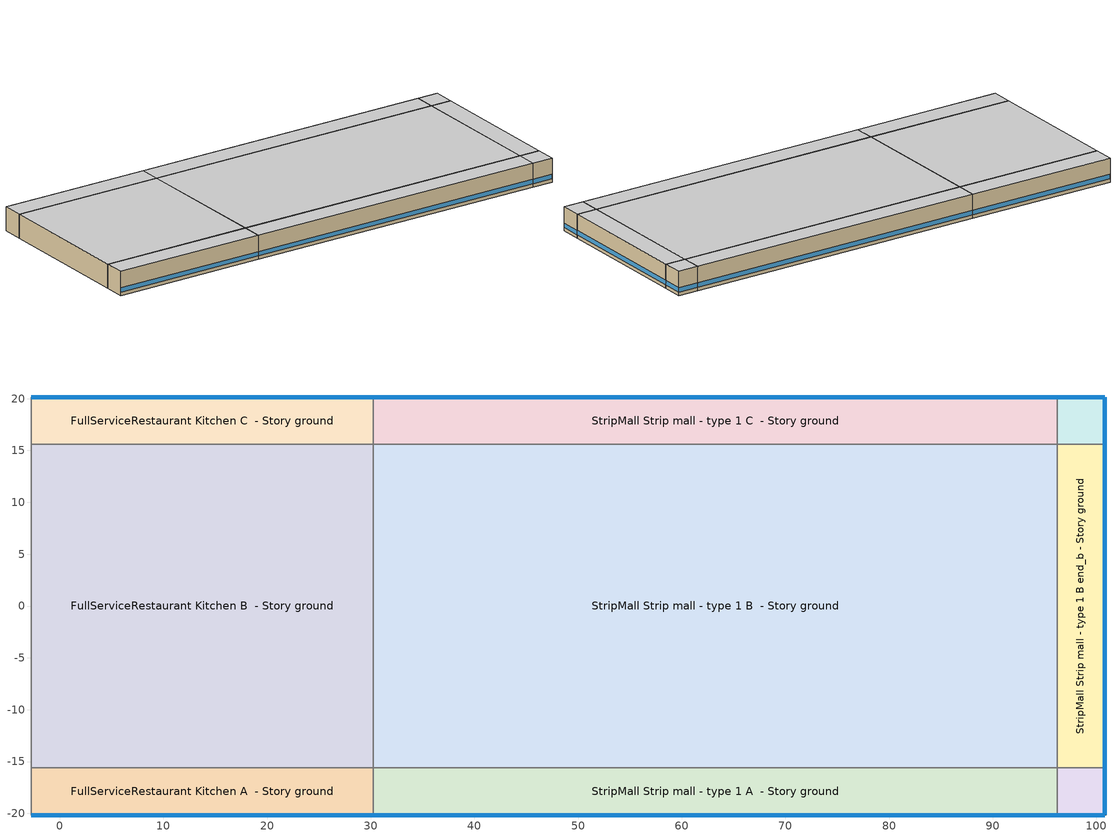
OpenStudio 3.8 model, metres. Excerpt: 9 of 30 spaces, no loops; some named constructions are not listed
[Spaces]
FullServiceRestaurant Kitchen A  - Story ground
 floor ground (Foundation F 1.26W/m*K Perim 33.0m Area 150.87m2): -2.76,-20.16 -2.76,-15.59 30.24,-15.59 30.24,-20.16 z0
 wall outside: -2.76,-20.16 30.24,-20.16 z0:5.18
 wall to FullServiceRestaurant Dining A  - Story ground: -2.76,-15.59 -2.76,-20.16 z0:5.18
 wall to FullServiceRestaurant Kitchen B  - Story ground: 30.24,-15.59 -2.76,-15.59 z0:5.18
 wall to StripMall Strip mall - type 1 A  - Story ground: 30.24,-20.16 30.24,-15.59 z0:5.18
 window: -2.73,-20.16 30.22,-20.16 z0.76:1.7
 ceiling adiabatic (Typical Interior Ceiling): 30.24,-20.16 30.24,-15.59 -2.76,-15.59 -2.76,-20.16 z5.18
FullServiceRestaurant Kitchen B  - Story ground
 floor ground (Foundation F 1.26W/m*K Perim 0.0m Area 1028.82m2): -2.76,-15.59 -2.76,15.59 30.24,15.59 30.24,-15.59 z0
 wall to FullServiceRestaurant Dining B  - Story ground: -2.76,15.59 -2.76,-15.59 z0:5.18
 wall to FullServiceRestaurant Kitchen C  - Story ground: 30.24,15.59 -2.76,15.59 z0:5.18
 wall to StripMall Strip mall - type 1 B  - Story ground: 30.24,-15.59 30.24,15.59 z0:5.18
 ceiling adiabatic (Typical Interior Ceiling): 30.24,-15.59 30.24,15.59 -2.76,15.59 -2.76,-15.59 z5.18
FullServiceRestaurant Kitchen C  - Story ground
 floor ground (Foundation F 1.26W/m*K Perim 33.0m Area 150.87m2): -2.76,15.59 -2.76,20.16 30.24,20.16 30.24,15.59 z0
 wall outside: 30.24,20.16 -2.76,20.16 z0:5.18
 wall to FullServiceRestaurant Dining C  - Story ground: -2.76,20.16 -2.76,15.59 z0:5.18
 wall to StripMall Strip mall - type 1 C  - Story ground: 30.24,15.59 30.24,20.16 z0:5.18
 window: 30.22,20.16 -2.73,20.16 z0.76:1.7
 ceiling adiabatic (Typical Interior Ceiling): 30.24,15.59 30.24,20.16 -2.76,20.16 -2.76,15.59 z5.18
StripMall Strip mall - type 1 A  - Story ground
 floor ground (Foundation F 1.26W/m*K Perim 65.99m Area 301.71m2): 30.24,-20.16 30.24,-15.59 96.23,-15.59 96.23,-20.16 z0
 wall outside: 30.24,-20.16 96.23,-20.16 z0:5.18
 wall to StripMall Strip mall - type 1 B  - Story ground: 96.23,-15.59 30.24,-15.59 z0:5.18
 wall to StripMall Strip mall - type 1 A end_b - Story ground: 96.23,-20.16 96.23,-15.59 z0:5.18
 window: 30.27,-20.16 96.21,-20.16 z0.76:1.7
 ceiling adiabatic (Typical Interior Ceiling): 96.23,-20.16 96.23,-15.59 30.24,-15.59 30.24,-20.16 z5.18
StripMall Strip mall - type 1 B  - Story ground
 floor ground (Foundation F 1.26W/m*K Perim 0.0m Area 2057.39m2): 30.24,-15.59 30.24,15.59 96.23,15.59 96.23,-15.59 z0
 wall to StripMall Strip mall - type 1 C  - Story ground: 96.23,15.59 30.24,15.59 z0:5.18
 wall to StripMall Strip mall - type 1 B end_b - Story ground: 96.23,-15.59 96.23,15.59 z0:5.18
 ceiling adiabatic (Typical Interior Ceiling): 96.23,-15.59 96.23,15.59 30.24,15.59 30.24,-15.59 z5.18
StripMall Strip mall - type 1 C  - Story ground
 floor ground (Foundation F 1.26W/m*K Perim 65.99m Area 301.71m2): 30.24,15.59 30.24,20.16 96.23,20.16 96.23,15.59 z0
 wall outside: 96.23,20.16 30.24,20.16 z0:5.18
 wall to StripMall Strip mall - type 1 C end_b - Story ground: 96.23,15.59 96.23,20.16 z0:5.18
 window: 96.21,20.16 30.27,20.16 z0.76:1.7
 ceiling adiabatic (Typical Interior Ceiling): 96.23,15.59 96.23,20.16 30.24,20.16 30.24,15.59 z5.18
StripMall Strip mall - type 1 A end_b - Story ground
 floor ground (Foundation F 1.26W/m*K Perim 9.14m Area 20.9m2): 96.23,-20.16 96.23,-15.59 100.8,-15.59 100.8,-20.16 z0
 wall outside: 96.23,-20.16 100.8,-20.16 100.8,-15.59 z0:5.18
 wall to StripMall Strip mall - type 1 B end_b - Story ground: 100.8,-15.59 96.23,-15.59 z0:5.18
 window: 96.26,-20.16 100.78,-20.16 / 100.8,-20.14 100.8,-15.61 z0.76:1.71
 ceiling adiabatic (Typical Interior Ceiling): 100.8,-20.16 100.8,-15.59 96.23,-15.59 96.23,-20.16 z5.18
StripMall Strip mall - type 1 B end_b - Story ground
 floor ground (Foundation F 1.26W/m*K Perim 31.18m Area 142.54m2): 96.23,-15.59 96.23,15.59 100.8,15.59 100.8,-15.59 z0
 wall outside: 100.8,-15.59 100.8,15.59 z0:5.18
 wall to StripMall Strip mall - type 1 C end_b - Story ground: 100.8,15.59 96.23,15.59 z0:5.18
 window: 100.8,-15.56 100.8,15.56 z0.76:1.7
 ceiling adiabatic (Typical Interior Ceiling): 100.8,-15.59 100.8,15.59 96.23,15.59 96.23,-15.59 z5.18
StripMall Strip mall - type 1 C end_b - Story ground
 floor ground (Foundation F 1.26W/m*K Perim 9.14m Area 20.9m2): 96.23,15.59 96.23,20.16 100.8,20.16 100.8,15.59 z0
 wall outside: 100.8,15.59 100.8,20.16 96.23,20.16 z0:5.18
 window: 100.78,20.16 96.26,20.16 / 100.8,15.61 100.8,20.14 z0.76:1.71
 ceiling adiabatic (Typical Interior Ceiling): 100.8,15.59 100.8,20.16 96.23,20.16 96.23,15.59 z5.18
[Schedule:Ruleset]
Name | Default Day Schedule | Summer Design Day Schedule | Winter Design Day Schedule
FullServiceRestaurant Gas Equip | FullServiceRestaurant Gas Equip Default | FullServiceRestaurant Gas Equip Summer Design Day | FullServiceRestaurant Gas Equip Winter Design Day
FullServiceRestaurant HtgSetp Kitchen | FullServiceRestaurant HtgSetp Kitchen Default | Schedule Day 197 | Schedule Day 198
FullServiceRestaurant ClgSetp Kitchen | FullServiceRestaurant ClgSetp Kitchen Default | Schedule Day 191 | Schedule Day 192
FoodService_Restaurant BLDG_LIGHT_EndUseData BPR Adjusted | FoodService_Restaurant BLDG_LIGHT_EndUseData Default 3 | FoodService_Restaurant BLDG_LIGHT_EndUseData Summer Design Day 1 | FoodService_Restaurant BLDG_LIGHT_EndUseData Winter Design Day 1
FoodService_Restaurant BLDG_EQUIP_EndUseData BPR Adjusted | FoodService_Restaurant BLDG_EQUIP_EndUseData Default 1 | FoodService_Restaurant BLDG_EQUIP_EndUseData Summer Design Day 1 | FoodService_Restaurant BLDG_EQUIP_EndUseData Winter Design Day 1
[Schedule:Day]
Clothing Schedule Summer Clothes: 24, 0, 0.5
FullServiceRestaurant Bldg Occ Sat Day: No, 7, 30, 0, 7, 45, 0.0125, 8, 0, 0.025, 8, 15, 0.0375, 8, 30, 0.05, 8, 45, 0.1625, 9, 0, 0.275, 9, 15, 0.3875, 9, 30, 0.5, 10, 30, 0.5, 10, 45, 0.475, 11, 0, 0.45, 11, 15, 0.425, 11, 30, 0.4, 11, 45, 0.333333, 12, 0, 0.266667, 12, 15, 0.2, 12, 30, 0.333333, 12, 45, 0.316667, 13, 0, 0.3, 15, 0, 0.3, 15, 15, 0.4, 15, 30, 0.5, 15, 45, 0.6, 16, 0, 0.7, 16, 15, 0.766667, 16, 30, 0.833333, 16, 45, 0.9, 17, 0, 0.25, 17, 15, 0.15, 17, 30, 0.05, 17, 45, 0.0375, 18, 0, 0.025, 18, 15, 0.0125, 18, 30, 0, 24, 0, 0
FullServiceRestaurant Bldg Occ Sun Day: No, 7, 30, 0, 7, 45, 0.0125, 8, 0, 0.025, 8, 15, 0.0375, 8, 30, 0.05, 8, 45, 0.1625, 9, 0, 0.275, 9, 15, 0.3875, 9, 30, 0.5, 10, 0, 0.5, 10, 15, 0.475, 10, 30, 0.45, 10, 45, 0.425, 11, 0, 0.4, 11, 15, 0.375, 11, 30, 0.35, 11, 45, 0.325, 12, 0, 0.3, 12, 15, 0.2, 12, 30, 0.4, 12, 45, 0.3, 13, 0, 0.2, 13, 15, 0.2125, 13, 30, 0.225, 13, 45, 0.2375, 14, 0, 0.25, 14, 15, 0.275, 14, 30, 0.3, 14, 45, 0.325, 15, 0, 0.35, 15, 15, 0.4, 15, 30, 0.45, 15, 45, 0.5, 16, 0, 0.55, 16, 15, 0.583333, 16, 30, 0.616667, 16, 45, 0.65, 17, 0, 0.15, 17, 15, 0.1, 17, 30, 0.05, 17, 45, 0.0375, 18, 0, 0.025, 18, 15, 0.0125, 18, 30, 0, 24, 0, 0
FoodService_Restaurant BLDG_EQUIP_EndUseData Fri Day: No, 0, 15, 0.0649738, 0, 30, 0.0661016, 0, 45, 0.0672295, 1, 0, 0.0683573, 1, 15, 0.0694851, 1, 30, 0.0706129, 1, 45, 0.0717407, 2, 0, 0.0728686, 2, 15, 0.0739964, 2, 30, 0.0751242, 2, 45, 0.076252, 3, 0, 0.0773798, 3, 15, 0.0785077, 3, 30, 0.0796355, 3, 45, 0.0807633, 4, 0, 0.0818911, 4, 15, 0.0830189, 4, 30, 0.0841468, 4, 45, 0.0852746, 5, 0, 0.0864024, 5, 15, 0.0875302, 5, 30, 0.088658, 5, 45, 0.0897859, 6, 0, 0.0909137, 6, 15, 0.0920415, 6, 30, 0.0931693, 6, 45, 0.0942971, 7, 0, 0.114549, 7, 15, 0.134801, 7, 30, 0.155053, 7, 45, 0.175304, 8, 0, 0.180923, 8, 15, 0.186541, 8, 30, 0.192159, 8, 45, 0.197778, 9, 0, 0.202366, 9, 15, 0.206954, 9, 30, 0.211542, 9, 45, 0.216129, 10, 0, 0.23287, 10, 15, 0.24961, 10, 30, 0.26635, 10, 45, 0.283091, 11, 0, 0.315294, 11, 15, 0.347498, 11, 30, 0.379702, 11, 45, 0.411906, 12, 0, 0.433923, 12, 15, 0.45594, 12, 30, 0.477957, 12, 45, 0.499974, 13, 0, 0.517651, 13, 15, 0.535328, 13, 30, 0.553005, 13, 45, 0.581232, 14, 0, 0.574848, 14, 15, 0.568464, 14, 30, 0.566503, 14, 45, 0.564542, 15, 0, 0.56258, 15, 15, 0.560619, 15, 30, 0.560038, 15, 45, 0.559456, 16, 0, 0.558874, 16, 15, 0.558293, 16, 30, 0.564237, 16, 45, 0.570181, 17, 0, 0.576125, 17, 15, 0.582069, 17, 30, 0.581453, 17, 45, 0.580837, 18, 0, 0.58022, 18, 15, 0.445729, 18, 30, 0.417693, 18, 45, 0.389657, 19, 0, 0.353768, 19, 15, 0.317879, 19, 30, 0.28199, 19, 45, 0.246101, 20, 0, 0.204215, 20, 15, 0.162329, 20, 30, 0.120444, 20, 45, 0.0785579, 21, 0, 0.074548, 21, 15, 0.0705381, 21, 30, 0.0665282, 21, 45, 0.0625182, 22, 0, 0.0614404, 22, 15, 0.0603626, 22, 30, 0.0592847, 22, 45, 0.0582069, 23, 0, 0.0593347, 23, 15, 0.0604625, 23, 30, 0.0615904, 23, 45, 0.0627182, 24, 0, 0.063846
FoodService_Restaurant BLDG_EQUIP_EndUseData Sat Day: No, 0, 15, 0.0681571, 0, 30, 0.068863, 0, 45, 0.0695688, 1, 0, 0.0702746, 1, 15, 0.0709804, 1, 30, 0.0716862, 1, 45, 0.072392, 2, 0, 0.0730979, 2, 15, 0.0738037, 2, 30, 0.0745095, 2, 45, 0.0752153, 3, 0, 0.0759211, 3, 15, 0.076627, 3, 30, 0.0773328, 3, 45, 0.0780386, 4, 0, 0.0787444, 4, 15, 0.0794502, 4, 30, 0.080156, 4, 45, 0.0808619, 5, 0, 0.0815677, 5, 15, 0.0822735, 5, 30, 0.0829793, 5, 45, 0.102896, 6, 0, 0.122812, 6, 15, 0.142729, 6, 30, 0.162645, 6, 45, 0.168328, 7, 0, 0.174011, 7, 15, 0.179693, 7, 30, 0.185376, 7, 45, 0.188598, 8, 0, 0.191819, 8, 15, 0.195041, 8, 30, 0.198262, 8, 45, 0.215415, 9, 0, 0.232567, 9, 15, 0.249719, 9, 30, 0.266871, 9, 45, 0.303331, 10, 0, 0.339791, 10, 15, 0.37625, 10, 30, 0.41271, 10, 45, 0.436017, 11, 0, 0.459324, 11, 15, 0.482632, 11, 30, 0.505939, 11, 45, 0.53277, 12, 0, 0.5596, 12, 15, 0.58643, 12, 30, 0.591121, 12, 45, 0.584484, 13, 0, 0.577847, 13, 15, 0.577085, 13, 30, 0.576323, 13, 45, 0.57556, 14, 0, 0.574798, 14, 15, 0.573906, 14, 30, 0.573013, 14, 45, 0.572121, 15, 0, 0.571229, 15, 15, 0.569488, 15, 30, 0.567747, 15, 45, 0.566007, 16, 0, 0.564266, 16, 15, 0.558343, 16, 30, 0.55242, 16, 45, 0.546497, 17, 0, 0.194044, 17, 15, 0.152502, 17, 30, 0.110959, 17, 45, 0.098796, 18, 0, 0.0866334, 18, 15, 0.0744707, 18, 30, 0.0623081, 18, 45, 0.0604177, 19, 0, 0.0585273, 19, 15, 0.056637, 19, 30, 0.0547466, 19, 45, 0.0554524, 20, 0, 0.0561582, 20, 15, 0.0568641, 20, 30, 0.0575699, 20, 45, 0.0582757, 21, 0, 0.0589815, 21, 15, 0.0596873, 21, 30, 0.0603931, 21, 45, 0.061099, 22, 0, 0.0618048, 22, 15, 0.0625106, 22, 30, 0.0632164, 22, 45, 0.0639222, 23, 0, 0.0646281, 23, 15, 0.0653339, 23, 30, 0.0660397, 23, 45, 0.0667455, 24, 0, 0.0674513
FoodService_Restaurant BLDG_EQUIP_EndUseData Sun Day: No, 0, 15, 0.0661534, 0, 30, 0.0667538, 0, 45, 0.0673542, 1, 0, 0.0679545, 1, 15, 0.0685549, 1, 30, 0.0691553, 1, 45, 0.0697556, 2, 0, 0.070356, 2, 15, 0.0709563, 2, 30, 0.0715567, 2, 45, 0.0721571, 3, 0, 0.0727574, 3, 15, 0.0733578, 3, 30, 0.0739581, 3, 45, 0.0745585, 4, 0, 0.0751589, 4, 15, 0.0757592, 4, 30, 0.0763596, 4, 45, 0.0769599, 5, 0, 0.0775603, 5, 15, 0.0781607, 5, 30, 0.078761, 5, 45, 0.0965577, 6, 0, 0.114354, 6, 15, 0.132151, 6, 30, 0.149948, 6, 45, 0.156743, 7, 0, 0.163537, 7, 15, 0.170332, 7, 30, 0.177126, 7, 45, 0.179922, 8, 0, 0.182718, 8, 15, 0.185513, 8, 30, 0.188309, 8, 45, 0.201529, 9, 0, 0.21475, 9, 15, 0.22797, 9, 30, 0.24119, 9, 45, 0.274304, 10, 0, 0.307417, 10, 15, 0.340531, 10, 30, 0.373645, 10, 45, 0.403738, 11, 0, 0.433832, 11, 15, 0.463926, 11, 30, 0.494019, 11, 45, 0.52161, 12, 0, 0.549201, 12, 15, 0.576792, 12, 30, 0.580885, 12, 45, 0.574945, 13, 0, 0.569006, 13, 15, 0.564621, 13, 30, 0.560236, 13, 45, 0.555852, 14, 0, 0.551467, 14, 15, 0.55141, 14, 30, 0.551353, 14, 45, 0.551296, 15, 0, 0.551239, 15, 15, 0.548549, 15, 30, 0.545859, 15, 45, 0.543168, 16, 0, 0.540478, 16, 15, 0.532533, 16, 30, 0.524588, 16, 45, 0.516643, 17, 0, 0.119206, 17, 15, 0.115245, 17, 30, 0.111284, 17, 45, 0.0995367, 18, 0, 0.0877893, 18, 15, 0.0760418, 18, 30, 0.0642943, 18, 45, 0.0619074, 19, 0, 0.0595205, 19, 15, 0.0571335, 19, 30, 0.0547466, 19, 45, 0.055347, 20, 0, 0.0559473, 20, 15, 0.0565477, 20, 30, 0.057148, 20, 45, 0.0577484, 21, 0, 0.0583488, 21, 15, 0.0589491, 21, 30, 0.0595495, 21, 45, 0.0601498, 22, 0, 0.0607502, 22, 15, 0.0613506, 22, 30, 0.0619509, 22, 45, 0.0625513, 23, 0, 0.0631516, 23, 15, 0.063752, 23, 30, 0.0643524, 23, 45, 0.0649527, 24, 0, 0.0655531
FullServiceRestaurant Infil Half On Default|WntrDsn|SmrDsn|Sun|Sat Day: No, 5, 0, 1, 24, 0, 0.5
FullServiceRestaurant Gas Equip Default: No, 7, 45, 0.02, 8, 0, 0.0275, 8, 15, 0.035, 8, 30, 0.0425, 8, 45, 0.05, 9, 0, 0.0625, 9, 15, 0.075, 9, 30, 0.0875, 9, 45, 0.1, 10, 0, 0.1125, 10, 15, 0.125, 10, 30, 0.1375, 10, 45, 0.15, 11, 0, 0.1625, 11, 15, 0.175, 11, 30, 0.1875, 11, 45, 0.2, 12, 0, 0.1875, 12, 15, 0.175, 12, 30, 0.1625, 12, 45, 0.15, 13, 0, 0.183333, 13, 15, 0.216667, 13, 30, 0.25, 13, 45, 0.183333, 14, 0, 0.166667, 14, 15, 0.15, 14, 30, 0.1625, 14, 45, 0.175, 15, 0, 0.1875, 15, 15, 0.2, 16, 15, 0.2, 16, 30, 0.19, 16, 45, 0.18, 17, 0, 0.17, 17, 15, 0.16, 17, 30, 0.15, 17, 45, 0.18, 18, 0, 0.16, 18, 15, 0.14, 18, 30, 0.12, 18, 45, 0.1, 19, 0, 0.0875, 19, 15, 0.075, 19, 30, 0.0625, 19, 45, 0.05, 20, 0, 0.0425, 20, 15, 0.035, 20, 30, 0.0275, 20, 45, 0.02, 24, 0, 0.02
FullServiceRestaurant Gas Equip Default|Sun Day; FullServiceRestaurant Gas Equip Default 1: No, 6, 30, 0.02, 6, 45, 0.0275, 7, 0, 0.035, 7, 15, 0.0425, 7, 30, 0.05, 7, 45, 0.0625, 8, 0, 0.075, 8, 15, 0.0875, 8, 30, 0.1, 8, 45, 0.1125, 9, 0, 0.125, 9, 15, 0.1375, 9, 30, 0.15, 9, 45, 0.1625, 10, 0, 0.175, 10, 15, 0.1875, 10, 30, 0.2, 10, 45, 0.1875, 11, 0, 0.175, 11, 15, 0.1625, 11, 30, 0.15, 11, 45, 0.183333, 12, 0, 0.216667, 12, 15, 0.25, 12, 30, 0.166667, 12, 45, 0.183333, 13, 0, 0.2, 13, 15, 0.225, 13, 30, 0.25, 13, 45, 0.275, 14, 0, 0.3, 14, 15, 0.26, 14, 30, 0.22, 14, 45, 0.18, 15, 0, 0.14, 15, 15, 0.1, 15, 30, 0.13, 15, 45, 0.11, 16, 0, 0.09, 16, 15, 0.07, 16, 30, 0.05, 16, 45, 0.0425, 17, 0, 0.035, 17, 15, 0.0275, 17, 30, 0.02, 24, 0, 0.02
FullServiceRestaurant Gas Equip Summer Design Day: No, 24, 0, 0.25
FullServiceRestaurant Gas Equip Winter Design Day; FoodService_Restaurant BLDG_LIGHT_EndUseData Winter Design Day 1; FoodService_Restaurant BLDG_EQUIP_EndUseData Winter Design Day 1: No, 24, 0, 0
StripMall Bldg Occ Sat Day: No, 8, 30, 0, 8, 45, 0.025, 9, 0, 0.05, 9, 15, 0.075, 9, 30, 0.1, 9, 45, 0.125, 10, 0, 0.15, 10, 15, 0.175, 10, 30, 0.2, 10, 45, 0.275, 11, 0, 0.35, 11, 15, 0.425, 11, 30, 0.5, 11, 45, 0.533333, 12, 0, 0.566667, 12, 15, 0.6, 14, 0, 0.8, 14, 15, 0.75, 14, 30, 0.7, 14, 45, 0.65, 15, 0, 0.6, 15, 15, 0.466667, 15, 30, 0.333333, 15, 45, 0.2, 24, 0, 0
StripMall Bldg Occ Sun Day: No, 0, 15, 0.165714, 0, 30, 0.171429, 0, 45, 0.177143, 1, 0, 0.182857, 1, 15, 0.188571, 1, 30, 0.194286, 1, 45, 0.2, 2, 0, 0.205714, 2, 15, 0.211429, 2, 30, 0.217143, 2, 45, 0.222857, 3, 0, 0.228571, 3, 15, 0.234286, 3, 30, 0.24, 3, 45, 0.245714, 4, 0, 0.251429, 4, 15, 0.257143, 4, 30, 0.262857, 4, 45, 0.268571, 5, 0, 0.274286, 5, 15, 0.28, 5, 30, 0.285714, 5, 45, 0.291429, 6, 0, 0.297143, 6, 15, 0.302857, 6, 30, 0.308571, 6, 45, 0.314286, 7, 0, 0.32, 7, 15, 0.325714, 7, 30, 0.331429, 7, 45, 0.337143, 8, 0, 0.342857, 8, 15, 0.348571, 8, 30, 0.354286, 8, 45, 0.36, 9, 0, 0.365714, 9, 15, 0.371429, 9, 30, 0.377143, 9, 45, 0.382857, 10, 0, 0.388571, 10, 15, 0.394286, 10, 30, 0.4, 10, 45, 0.325, 11, 0, 0.25, 11, 15, 0.175, 11, 30, 0.1, 11, 45, 0.125, 12, 0, 0.15, 12, 15, 0.175, 12, 30, 0.2, 13, 0, 0.2, 13, 15, 0.25, 13, 30, 0.3, 13, 45, 0.35, 14, 0, 0.4, 14, 15, 0.35, 14, 30, 0.3, 14, 45, 0.25, 15, 0, 0.2, 15, 15, 0.175, 15, 30, 0.15, 15, 45, 0.125, 16, 0, 0.1, 16, 15, 0.075, 16, 30, 0.05, 16, 45, 0.025, 17, 0, 0, 17, 15, 0.00571429, 17, 30, 0.0114286, 17, 45, 0.0171429, 18, 0, 0.0228571, 18, 15, 0.0285714, 18, 30, 0.0342857, 18, 45, 0.04, 19, 0, 0.0457143, 19, 15, 0.0514286, 19, 30, 0.0571429, 19, 45, 0.0628571, 20, 0, 0.0685714, 20, 15, 0.0742857, 20, 30, 0.08, 20, 45, 0.0857143, 21, 0, 0.0914286, 21, 15, 0.0971429, 21, 30, 0.102857, 21, 45, 0.108571, 22, 0, 0.114286, 22, 15, 0.12, 22, 30, 0.125714, 22, 45, 0.131429, 23, 0, 0.137143, 23, 15, 0.142857, 23, 30, 0.148571, 23, 45, 0.154286, 24, 0, 0.16
Mercantile_Retail BLDG_LIGHT_EndUseData Sun Day: No, 0, 15, 0.291617, 0, 30, 0.291647, 0, 45, 0.291676, 1, 0, 0.291705, 1, 15, 0.291734, 1, 30, 0.291763, 1, 45, 0.291792, 2, 0, 0.291821, 2, 15, 0.29185, 2, 30, 0.29188, 2, 45, 0.291909, 3, 0, 0.291938, 3, 15, 0.291967, 3, 30, 0.291996, 3, 45, 0.292025, 4, 0, 0.292054, 4, 15, 0.292084, 4, 30, 0.292113, 4, 45, 0.292142, 5, 0, 0.292171, 5, 15, 0.2922, 5, 30, 0.292229, 5, 45, 0.292873, 6, 0, 0.293517, 6, 15, 0.294161, 6, 30, 0.294804, 6, 45, 0.296366, 7, 0, 0.297928, 7, 15, 0.29949, 7, 30, 0.301051, 7, 45, 0.304281, 8, 0, 0.30751, 8, 15, 0.31074, 8, 30, 0.313969, 8, 45, 0.332047, 9, 0, 0.350125, 9, 15, 0.368202, 9, 30, 0.38628, 9, 45, 0.442927, 10, 0, 0.499574, 10, 15, 0.556221, 10, 30, 0.612869, 10, 45, 0.675798, 11, 0, 0.738727, 11, 15, 0.801657, 11, 30, 0.864586, 11, 45, 0.898758, 12, 0, 0.932929, 12, 15, 0.967101, 12, 30, 0.970213, 12, 45, 0.970164, 13, 0, 0.970115, 13, 15, 0.970054, 13, 30, 0.969993, 13, 45, 0.969932, 14, 0, 0.969871, 14, 15, 0.969492, 14, 30, 0.969112, 14, 45, 0.968733, 15, 0, 0.968354, 15, 15, 0.962421, 15, 30, 0.956487, 15, 45, 0.950554, 16, 0, 0.944621, 16, 15, 0.909358, 16, 30, 0.874095, 16, 45, 0.838833, 17, 0, 0.327713, 17, 15, 0.317972, 17, 30, 0.308231, 17, 45, 0.306168, 18, 0, 0.304105, 18, 15, 0.302043, 18, 30, 0.29998, 18, 45, 0.297751, 19, 0, 0.295522, 19, 15, 0.293293, 19, 30, 0.291064, 19, 45, 0.291093, 20, 0, 0.291122, 20, 15, 0.291151, 20, 30, 0.29118, 20, 45, 0.291209, 21, 0, 0.291239, 21, 15, 0.291268, 21, 30, 0.291297, 21, 45, 0.291326, 22, 0, 0.291355, 22, 15, 0.291384, 22, 30, 0.291413, 22, 45, 0.291443, 23, 0, 0.291472, 23, 15, 0.291501, 23, 30, 0.29153, 23, 45, 0.291559, 24, 0, 0.291588
StripMall Infil Half On Sat Day: No, 6, 0, 1, 22, 0, 0.5, 24, 0, 1
StripMall Infil Half On Sun Day: No, 8, 0, 1, 17, 0, 0.5, 24, 0, 1
Schedule Day 25: 6, 30, 0, 6, 45, 0.0062295, 7, 0, 0.012459, 7, 15, 0.0186885, 7, 30, 0.024918, 7, 45, 0.074754, 8, 0, 0.12459, 8, 15, 0.174426, 8, 30, 0.224262, 8, 45, 0.168196, 9, 0, 0.112131, 9, 15, 0.0560655, 9, 30, 0, 9, 45, 0.0286707, 10, 0, 0.0573415, 10, 15, 0.0860122, 10, 30, 0.114683, 10, 45, 0.0947184, 11, 0, 0.074754, 11, 15, 0.0547895, 11, 30, 0.034825, 11, 45, 0.0398287, 12, 0, 0.0448323, 12, 15, 0.049836, 12, 30, 0.04153, 12, 45, 0.033224, 13, 0, 0.024918, 13, 15, 0.023642, 13, 30, 0.022366, 13, 45, 0.02109, 14, 0, 0.019814, 14, 15, 0.0310723, 14, 30, 0.0423305, 14, 45, 0.0535887, 15, 0, 0.0648469, 15, 15, 0.0523879, 15, 30, 0.039929, 15, 45, 0.02747, 16, 0, 0.015011, 16, 15, 0.0183133, 16, 30, 0.0216156, 16, 45, 0.024918, 17, 0, 0.00830599, 17, 15, 0.016612, 17, 30, 0.024918, 17, 45, 0.0186885, 18, 0, 0.012459, 18, 15, 0.0062295, 18, 30, 0, 24, 0, 0
Schedule Day 26: 6, 30, 0, 6, 45, 0.0062295, 7, 0, 0.012459, 7, 15, 0.0186885, 7, 30, 0.024918, 7, 45, 0.0834602, 8, 0, 0.142002, 8, 15, 0.200545, 8, 30, 0.259087, 8, 45, 0.203021, 9, 0, 0.146956, 9, 15, 0.0908905, 9, 30, 0.034825, 9, 45, 0.0397785, 10, 0, 0.044732, 10, 15, 0.0496855, 10, 30, 0.054639, 10, 45, 0.057191, 11, 0, 0.059743, 11, 15, 0.062295, 11, 30, 0.0648469, 11, 45, 0.107978, 12, 0, 0.151109, 12, 15, 0.19424, 12, 30, 0.016612, 12, 45, 0.00830599, 13, 0, 0, 13, 15, 0.0174125, 13, 30, 0.034825, 13, 45, 0.0522375, 14, 0, 0.06965, 14, 15, 0.0672485, 14, 30, 0.0648469, 14, 45, 0.0624454, 15, 0, 0.0600439, 15, 15, 0.0699509, 15, 30, 0.0798579, 15, 45, 0.0897649, 16, 0, 0.0996719, 16, 45, 0.0996719, 17, 0, 0.00830599, 17, 15, 0.016612, 17, 30, 0.024918, 17, 45, 0.0186885, 18, 0, 0.012459, 18, 15, 0.0062295, 18, 30, 0, 24, 0, 0
FullServiceRestaurant HtgSetp Kitchen Default: No, 10, 15, 19.4444, 19, 15, 19.4444, 24, 0, 19.4444
FullServiceRestaurant ClgSetp Kitchen Default: No, 10, 15, 27.2222, 19, 15, 23.3333, 24, 0, 27.2222
StripMall HtgSetp Sat Day; StripMall HtgSetp Sun Day; FullServiceRestaurant HtgSetp Default 1; FullServiceRestaurant HtgSetp Default 2; FullServiceRestaurant HtgSetp Kitchen Default 1; FullServiceRestaurant HtgSetp Kitchen Default 2: No, 9, 0, 19.4444, 17, 0, 19.4444, 24, 0, 19.4444
StripMall ClgSetp Sat Day; StripMall ClgSetp Sun Day; FullServiceRestaurant ClgSetp Default 1; FullServiceRestaurant ClgSetp Default 2; FullServiceRestaurant ClgSetp Kitchen Default 1; FullServiceRestaurant ClgSetp Kitchen Default 2: No, 9, 0, 27.2222, 17, 0, 23.3333, 24, 0, 27.2222
Schedule Day 65; Schedule Day 66: 9, 0, 0, 17, 0, 1, 24, 0, 0
FoodService_Restaurant BLDG_LIGHT_EndUseData Default 1; FoodService_Restaurant BLDG_LIGHT_EndUseData Default 2: No, 0, 15, 0.241139, 0, 30, 0.240642, 0, 45, 0.240145, 1, 0, 0.239648, 1, 15, 0.239151, 1, 30, 0.238654, 1, 45, 0.238157, 2, 0, 0.23766, 2, 15, 0.237163, 2, 30, 0.236666, 2, 45, 0.236169, 3, 0, 0.235672, 3, 15, 0.235175, 3, 30, 0.234678, 3, 45, 0.234181, 4, 0, 0.233684, 4, 15, 0.233187, 4, 30, 0.23269, 4, 45, 0.232193, 5, 0, 0.231696, 5, 15, 0.231199, 5, 30, 0.230702, 5, 45, 0.233407, 6, 0, 0.236113, 6, 15, 0.238818, 6, 30, 0.241523, 6, 45, 0.243893, 7, 0, 0.246263, 7, 15, 0.248633, 7, 30, 0.251003, 7, 45, 0.257356, 8, 0, 0.263709, 8, 15, 0.270062, 8, 30, 0.276415, 8, 45, 0.305164, 9, 0, 0.333912, 9, 15, 0.362661, 9, 30, 0.39141, 9, 45, 0.424821, 10, 0, 0.458233, 10, 15, 0.491644, 10, 30, 0.525056, 10, 45, 0.554151, 11, 0, 0.583247, 11, 15, 0.612343, 11, 30, 0.641438, 11, 45, 0.666789, 12, 0, 0.692139, 12, 15, 0.717489, 12, 30, 0.754343, 12, 45, 0.753925, 13, 0, 0.753507, 13, 15, 0.753598, 13, 30, 0.753689, 13, 45, 0.75378, 14, 0, 0.753871, 14, 15, 0.753755, 14, 30, 0.753638, 14, 45, 0.753522, 15, 0, 0.753406, 15, 15, 0.75723, 15, 30, 0.761055, 15, 45, 0.764879, 16, 0, 0.768704, 16, 15, 0.768805, 16, 30, 0.768906, 16, 45, 0.769007, 17, 0, 0.492714, 17, 15, 0.444685, 17, 30, 0.396657, 17, 45, 0.371567, 18, 0, 0.346478, 18, 15, 0.321388, 18, 30, 0.296298, 18, 45, 0.284869, 19, 0, 0.273441, 19, 15, 0.262012, 19, 30, 0.250583, 19, 45, 0.250086, 20, 0, 0.249589, 20, 15, 0.249092, 20, 30, 0.248595, 20, 45, 0.248098, 21, 0, 0.247601, 21, 15, 0.247104, 21, 30, 0.246607, 21, 45, 0.24611, 22, 0, 0.245613, 22, 15, 0.245116, 22, 30, 0.244619, 22, 45, 0.244122, 23, 0, 0.243625, 23, 15, 0.243128, 23, 30, 0.242631, 23, 45, 0.242134, 24, 0, 0.241636
FullServiceRestaurant Activity Default 1; FullServiceRestaurant Activity Default 2; StripMall Activity Default 1; StripMall Activity Default 2: No, 17, 0, 120, 24, 0, 120
Mercantile_Retail BLDG_LIGHT_EndUseData Default 1: No, 0, 15, 0.292132, 0, 30, 0.292098, 0, 45, 0.292063, 1, 0, 0.292029, 1, 15, 0.291995, 1, 30, 0.29196, 1, 45, 0.291926, 2, 0, 0.291892, 2, 15, 0.291857, 2, 30, 0.291823, 2, 45, 0.291789, 3, 0, 0.291754, 3, 15, 0.29172, 3, 30, 0.291686, 3, 45, 0.291651, 4, 0, 0.291617, 4, 15, 0.291583, 4, 30, 0.291548, 4, 45, 0.291514, 5, 0, 0.291479, 5, 15, 0.291445, 5, 30, 0.291411, 5, 45, 0.292745, 6, 0, 0.294079, 6, 15, 0.295413, 6, 30, 0.296747, 6, 45, 0.301415, 7, 0, 0.306084, 7, 15, 0.310752, 7, 30, 0.315421, 7, 45, 0.327439, 8, 0, 0.339458, 8, 15, 0.351477, 8, 30, 0.363496, 8, 45, 0.405876, 9, 0, 0.448257, 9, 15, 0.490638, 9, 30, 0.533018, 9, 45, 0.60511, 10, 0, 0.677203, 10, 15, 0.749295, 10, 30, 0.821387, 10, 45, 0.853381, 11, 0, 0.885374, 11, 15, 0.917368, 11, 30, 0.949362, 11, 45, 0.956353, 12, 0, 0.963343, 12, 15, 0.970333, 12, 30, 0.971346, 12, 45, 0.971347, 13, 0, 0.971347, 13, 15, 0.971353, 13, 30, 0.971358, 13, 45, 0.971364, 14, 0, 0.971369, 14, 15, 0.971341, 14, 30, 0.971312, 14, 45, 0.971284, 15, 0, 0.971255, 15, 15, 0.971192, 15, 30, 0.971129, 15, 45, 0.971066, 16, 0, 0.971003, 16, 15, 0.970854, 16, 30, 0.970705, 16, 45, 0.970556, 17, 0, 0.329813, 17, 15, 0.317543, 17, 30, 0.305273, 17, 45, 0.303605, 18, 0, 0.301936, 18, 15, 0.300267, 18, 30, 0.298598, 18, 45, 0.297145, 19, 0, 0.295692, 19, 15, 0.294238, 19, 30, 0.292785, 19, 45, 0.29275, 20, 0, 0.292716, 20, 15, 0.292682, 20, 30, 0.292647, 20, 45, 0.292613, 21, 0, 0.292579, 21, 15, 0.292544, 21, 30, 0.29251, 21, 45, 0.292476, 22, 0, 0.292441, 22, 15, 0.292407, 22, 30, 0.292373, 22, 45, 0.292338, 23, 0, 0.292304, 23, 15, 0.29227, 23, 30, 0.292235, 23, 45, 0.292201, 24, 0, 0.292166
Mercantile_Retail BLDG_EQUIP_EndUseData Wknd Day 1; Mercantile_Retail BLDG_EQUIP_EndUseData Wknd Day 2: No, 0, 15, 0.118902, 0, 30, 0.118203, 0, 45, 0.117504, 1, 0, 0.116805, 1, 15, 0.116106, 1, 30, 0.115406, 1, 45, 0.114707, 2, 0, 0.114008, 2, 15, 0.113309, 2, 30, 0.11261, 2, 45, 0.11191, 3, 0, 0.111211, 3, 15, 0.110512, 3, 30, 0.109813, 3, 45, 0.109114, 4, 0, 0.108414, 4, 15, 0.107715, 4, 30, 0.107016, 4, 45, 0.106317, 5, 0, 0.105618, 5, 15, 0.104918, 5, 30, 0.104219, 5, 45, 0.099344, 6, 0, 0.0944688, 6, 15, 0.0895936, 6, 30, 0.0847184, 6, 45, 0.0833713, 7, 0, 0.0820242, 7, 15, 0.0806771, 7, 30, 0.07933, 7, 45, 0.0840128, 8, 0, 0.0886955, 8, 15, 0.0933783, 8, 30, 0.098061, 8, 45, 0.104989, 9, 0, 0.111917, 9, 15, 0.118845, 9, 30, 0.125773, 9, 45, 0.13424, 10, 0, 0.142708, 10, 15, 0.151175, 10, 30, 0.159642, 10, 45, 0.17074, 11, 0, 0.181837, 11, 15, 0.192935, 11, 30, 0.204032, 11, 45, 0.212756, 12, 0, 0.22148, 12, 15, 0.230204, 12, 30, 0.501932, 12, 45, 0.537085, 13, 0, 0.572238, 13, 15, 0.592252, 13, 30, 0.612266, 13, 45, 0.63228, 14, 0, 0.652294, 14, 15, 0.664033, 14, 30, 0.675772, 14, 45, 0.687511, 15, 0, 0.69925, 15, 15, 0.701687, 15, 30, 0.704125, 15, 45, 0.706562, 16, 0, 0.709, 16, 15, 0.701131, 16, 30, 0.693263, 16, 45, 0.685394, 17, 0, 0.241717, 17, 15, 0.208377, 17, 30, 0.175038, 17, 45, 0.171253, 18, 0, 0.167468, 18, 15, 0.163684, 18, 30, 0.159899, 18, 45, 0.152971, 19, 0, 0.146043, 19, 15, 0.139115, 19, 30, 0.132187, 19, 45, 0.131488, 20, 0, 0.130789, 20, 15, 0.13009, 20, 30, 0.129391, 20, 45, 0.128691, 21, 0, 0.127992, 21, 15, 0.127293, 21, 30, 0.126594, 21, 45, 0.125895, 22, 0, 0.125195, 22, 15, 0.124496, 22, 30, 0.123797, 22, 45, 0.123098, 23, 0, 0.122399, 23, 15, 0.121699, 23, 30, 0.121, 23, 45, 0.120301, 24, 0, 0.119602
FoodService_Restaurant BLDG_LIGHT_EndUseData Default 3: No, 0, 15, 0.433181, 0, 30, 0.432782, 0, 45, 0.432382, 1, 0, 0.431983, 1, 15, 0.431583, 1, 30, 0.431184, 1, 45, 0.430784, 2, 0, 0.430385, 2, 15, 0.429986, 2, 30, 0.429586, 2, 45, 0.429187, 3, 0, 0.428787, 3, 15, 0.428388, 3, 30, 0.427988, 3, 45, 0.427589, 4, 0, 0.427189, 4, 15, 0.42679, 4, 30, 0.42639, 4, 45, 0.425991, 5, 0, 0.425591, 5, 15, 0.425192, 5, 30, 0.424792, 5, 45, 0.424393, 6, 0, 0.423994, 6, 15, 0.423594, 6, 30, 0.423195, 6, 45, 0.422795, 7, 0, 0.424535, 7, 15, 0.426274, 7, 30, 0.428013, 7, 45, 0.429753, 8, 0, 0.431277, 8, 15, 0.432801, 8, 30, 0.434324, 8, 45, 0.435848, 9, 0, 0.439933, 9, 15, 0.444018, 9, 30, 0.448103, 9, 45, 0.452188, 10, 0, 0.470672, 10, 15, 0.489157, 10, 30, 0.507642, 10, 45, 0.526127, 11, 0, 0.547609, 11, 15, 0.569092, 11, 30, 0.590575, 11, 45, 0.612058, 12, 0, 0.630766, 12, 15, 0.649474, 12, 30, 0.668182, 12, 45, 0.686889, 13, 0, 0.703189, 13, 15, 0.719489, 13, 30, 0.735789, 13, 45, 0.759564, 14, 0, 0.759659, 14, 15, 0.759753, 14, 30, 0.759552, 14, 45, 0.75935, 15, 0, 0.759148, 15, 15, 0.758947, 15, 30, 0.759005, 15, 45, 0.759064, 16, 0, 0.759123, 16, 15, 0.759181, 16, 30, 0.759106, 16, 45, 0.759032, 17, 0, 0.758957, 17, 15, 0.758882, 17, 30, 0.762161, 17, 45, 0.76544, 18, 0, 0.768719, 18, 15, 0.73636, 18, 30, 0.722215, 18, 45, 0.708071, 19, 0, 0.686589, 19, 15, 0.665108, 19, 30, 0.643626, 19, 45, 0.622144, 20, 0, 0.598983, 20, 15, 0.575822, 20, 30, 0.552661, 20, 45, 0.5295, 21, 0, 0.513368, 21, 15, 0.497236, 21, 30, 0.481104, 21, 45, 0.464972, 22, 0, 0.457624, 22, 15, 0.450275, 22, 30, 0.442926, 22, 45, 0.435578, 23, 0, 0.435179, 23, 15, 0.434779, 23, 30, 0.43438, 23, 45, 0.43398, 24, 0, 0.433581
FoodService_Restaurant BLDG_LIGHT_EndUseData Summer Design Day 1; FoodService_Restaurant BLDG_EQUIP_EndUseData Summer Design Day 1: No, 24, 0, 1
FoodService_Restaurant BLDG_EQUIP_EndUseData Default 1: No, 0, 15, 0.0614243, 0, 30, 0.0625373, 0, 45, 0.0636502, 1, 0, 0.0647632, 1, 15, 0.0658761, 1, 30, 0.0669891, 1, 45, 0.068102, 2, 0, 0.069215, 2, 15, 0.070328, 2, 30, 0.0714409, 2, 45, 0.0725539, 3, 0, 0.0736668, 3, 15, 0.0747798, 3, 30, 0.0758927, 3, 45, 0.0770057, 4, 0, 0.0781186, 4, 15, 0.0792316, 4, 30, 0.0803445, 4, 45, 0.0814575, 5, 0, 0.0825705, 5, 15, 0.0836834, 5, 30, 0.0847964, 5, 45, 0.0859093, 6, 0, 0.0870223, 6, 15, 0.0881352, 6, 30, 0.0892482, 6, 45, 0.0903611, 7, 0, 0.110639, 7, 15, 0.130918, 7, 30, 0.151196, 7, 45, 0.171475, 8, 0, 0.17693, 8, 15, 0.182385, 8, 30, 0.18784, 8, 45, 0.193295, 9, 0, 0.19795, 9, 15, 0.202604, 9, 30, 0.207258, 9, 45, 0.211913, 10, 0, 0.228957, 10, 15, 0.246002, 10, 30, 0.263046, 10, 45, 0.280091, 11, 0, 0.308255, 11, 15, 0.33642, 11, 30, 0.364584, 11, 45, 0.392749, 12, 0, 0.41255, 12, 15, 0.43235, 12, 30, 0.452151, 12, 45, 0.471952, 13, 0, 0.480397, 13, 15, 0.488843, 13, 30, 0.497289, 13, 45, 0.532376, 14, 0, 0.535323, 14, 15, 0.53827, 14, 30, 0.537397, 14, 45, 0.536524, 15, 0, 0.535651, 15, 15, 0.534778, 15, 30, 0.535552, 15, 45, 0.536325, 16, 0, 0.537099, 16, 15, 0.537872, 16, 30, 0.54027, 16, 45, 0.542669, 17, 0, 0.545067, 17, 15, 0.547466, 17, 30, 0.54697, 17, 45, 0.546475, 18, 0, 0.545979, 18, 15, 0.369174, 18, 30, 0.317627, 18, 45, 0.26608, 19, 0, 0.231302, 19, 15, 0.196525, 19, 30, 0.161747, 19, 45, 0.126969, 20, 0, 0.113569, 20, 15, 0.100168, 20, 30, 0.0867677, 20, 45, 0.0733672, 21, 0, 0.0697766, 21, 15, 0.066186, 21, 30, 0.0625955, 21, 45, 0.0590049, 22, 0, 0.0579403, 22, 15, 0.0568757, 22, 30, 0.0558112, 22, 45, 0.0547466, 23, 0, 0.0558596, 23, 15, 0.0569725, 23, 30, 0.0580855, 23, 45, 0.0591984, 24, 0, 0.0603114
Schedule Day 187: 11, 0, 1, 12, 0, 0, 15, 0, 1, 23, 0, 0, 24, 0, 1
Schedule Day 188: 10, 0, 0, 16, 0, 1, 24, 0, 0
Infiltration HVAC Off Schedule Schedule Day 0 1: 11, 0, 0, 12, 0, 1, 15, 0, 0, 23, 0, 1, 24, 0, 0
Infiltration HVAC Off Schedule Schedule Day 2: 10, 0, 1, 16, 0, 0, 24, 0, 1
Schedule Day 191; Schedule Day 192: 24, 0, 23.3333
Schedule Day 197; Schedule Day 198: 24, 0, 19.4444
[Schedule:Rule] Date Specification Type=DateRange; Start Month=1; End Month=12
Name | Schedule Ruleset | Rule Order | Day Schedule | Apply Sunday | Start Day | End Day | Apply Saturday | Apply Friday
Schedule Rule 10 | FullServiceRestaurant Gas Equip | 1 | FullServiceRestaurant Gas Equip Default|Sun Day | Yes | 1 | 31
Schedule Rule 45 | FullServiceRestaurant Gas Equip | 0 | FullServiceRestaurant Gas Equip Default 1 |  | 6 | 29 | Yes
Schedule Rule 52 | FullServiceRestaurant HtgSetp Kitchen | 1 | FullServiceRestaurant HtgSetp Kitchen Default 1 |  | 6 | 29 | Yes
Schedule Rule 53 | FullServiceRestaurant HtgSetp Kitchen | 0 | FullServiceRestaurant HtgSetp Kitchen Default 2 | Yes | 7 | 30
Schedule Rule 54 | FullServiceRestaurant ClgSetp Kitchen | 1 | FullServiceRestaurant ClgSetp Kitchen Default 1 |  | 6 | 29 | Yes
Schedule Rule 55 | FullServiceRestaurant ClgSetp Kitchen | 0 | FullServiceRestaurant ClgSetp Kitchen Default 2 | Yes | 7 | 30
Schedule Rule 119 | FoodService_Restaurant BLDG_LIGHT_EndUseData BPR Adjusted | 0 | FoodService_Restaurant BLDG_LIGHT_EndUseData Default 2 | Yes | 7 | 30
Schedule Rule 120 | FoodService_Restaurant BLDG_LIGHT_EndUseData BPR Adjusted | 1 | FoodService_Restaurant BLDG_LIGHT_EndUseData Default 1 |  | 6 | 29 | Yes
Schedule Rule 123 | FoodService_Restaurant BLDG_EQUIP_EndUseData BPR Adjusted | 0 | FoodService_Restaurant BLDG_EQUIP_EndUseData Sun Day | Yes | 1 | 31
Schedule Rule 124 | FoodService_Restaurant BLDG_EQUIP_EndUseData BPR Adjusted | 1 | FoodService_Restaurant BLDG_EQUIP_EndUseData Sat Day |  | 1 | 31 | Yes
Schedule Rule 125 | FoodService_Restaurant BLDG_EQUIP_EndUseData BPR Adjusted | 2 | FoodService_Restaurant BLDG_EQUIP_EndUseData Fri Day |  | 1 | 31 |  | Yes
